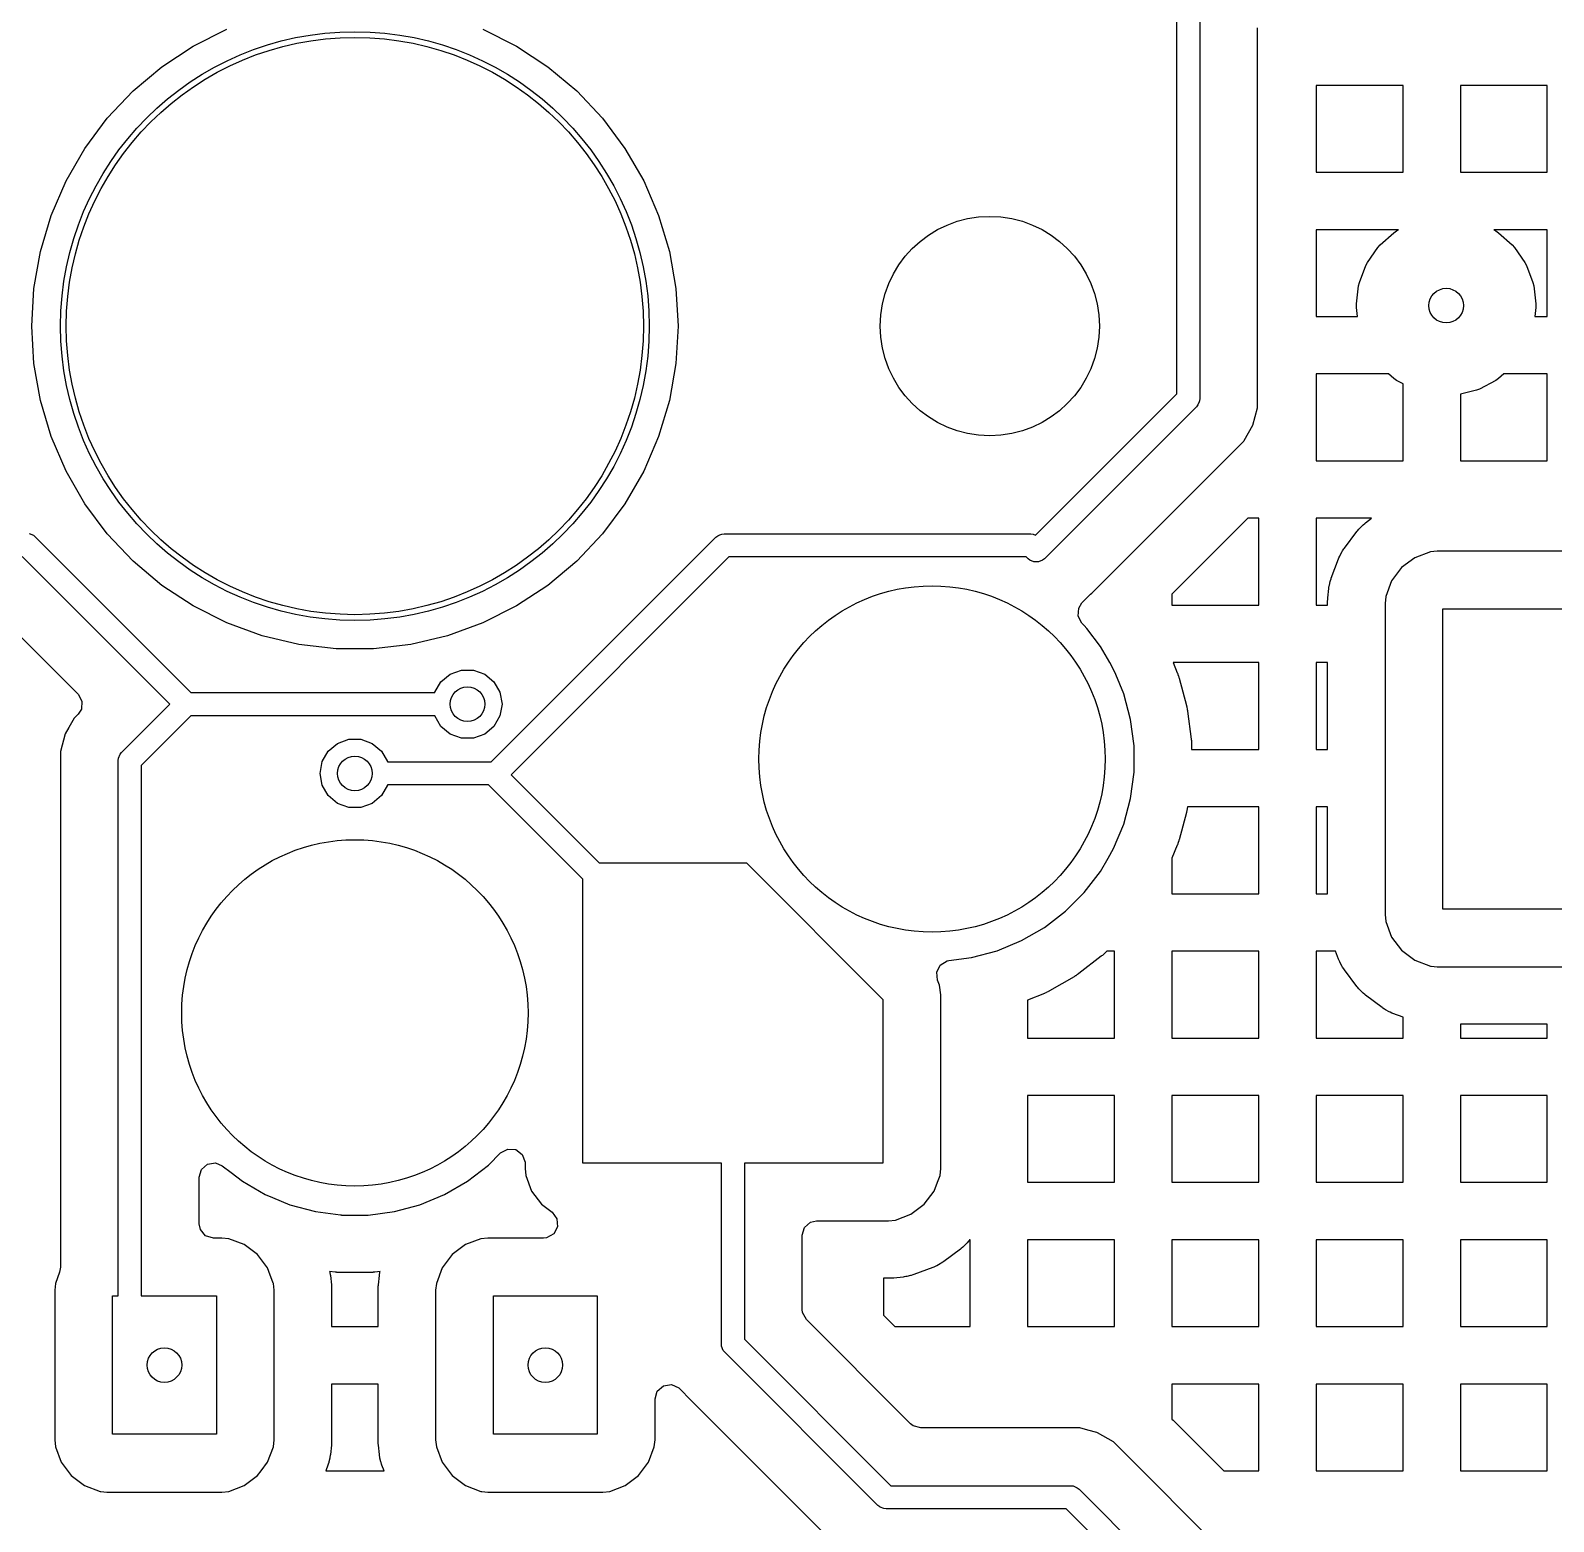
# Model space of a CAD drawing. Extents: x 2.49 to 8.57, y -5.87 to -1.87.
# Drawn here: x 5.995 to 6.514, y -2.862 to -2.354 of the extents above; entities that cross this region are included whole.
import ezdxf

# ---------------------------------------------------------------- set-up
doc = ezdxf.new("R2010")
doc.units = 0
doc.header["$MEASUREMENT"] = 0
doc.layers.add('BLACK', color=7, linetype='CONTINUOUS')

msp = doc.modelspace()

# ---------------------------------------------------------------- linework, layer by layer
at = {"layer": 'BLACK', "linetype": 'CONTINUOUS'}
for p, q in [((6.38583, -2.47753), (6.38583, -2.31862)), ((6.3937, -2.31862), (6.3937, -2.47916)), ((6.41341, -2.40197), (6.41341, -2.35276)), ((6.05039, -2.35898), (6.06185, -2.35322)), ((6.14917, -2.35322), (6.16063, -2.35898)), ((6.03968, -2.36602), (6.05039, -2.35898)), ((6.16063, -2.35898), (6.17134, -2.36602)), ((6.02986, -2.37426), (6.03968, -2.36602)), ((6.17134, -2.36602), (6.18116, -2.37426)), ((6.463, -2.37236), (6.43339, -2.37236)), ((6.43339, -2.37236), (6.43339, -2.40197)), ((6.463, -2.40197), (6.463, -2.37236)), ((6.51221, -2.37236), (6.4826, -2.37236)), ((6.4826, -2.37236), (6.4826, -2.40197)), ((6.51221, -2.40197), (6.51221, -2.37236)), ((6.02107, -2.38358), (6.02986, -2.37426)), ((6.18116, -2.37426), (6.18996, -2.38358)), ((6.01341, -2.39387), (6.02107, -2.38358)), ((6.18996, -2.38358), (6.19761, -2.39387)), ((6.007, -2.40497), (6.01341, -2.39387)), ((6.19761, -2.39387), (6.20402, -2.40497)), ((6.00192, -2.41674), (6.007, -2.40497)), ((6.20402, -2.40497), (6.2091, -2.41674)), ((6.41341, -2.45118), (6.41341, -2.40197)), ((6.43339, -2.40197), (6.463, -2.40197)), ((6.4826, -2.40197), (6.51221, -2.40197)), ((5.99825, -2.42902), (6.00192, -2.41674)), ((6.2091, -2.41674), (6.21278, -2.42902)), ((6.4615, -2.42158), (6.43339, -2.42158)), ((6.43339, -2.42158), (6.43339, -2.45118)), ((6.45518, -2.42673), (6.45984, -2.42261)), ((6.45984, -2.42261), (6.4608, -2.42194)), ((6.4608, -2.42194), (6.4615, -2.42158)), ((6.51221, -2.42158), (6.49393, -2.42158)), ((6.49393, -2.42158), (6.49463, -2.42194)), ((6.49463, -2.42194), (6.4956, -2.42261)), ((6.4956, -2.42261), (6.50025, -2.42673)), ((6.51221, -2.45118), (6.51221, -2.42158)), ((5.99602, -2.44165), (5.99825, -2.42902)), ((6.21278, -2.42902), (6.215, -2.44165)), ((6.45087, -2.43273), (6.4544, -2.42761)), ((6.4544, -2.42761), (6.45518, -2.42673)), ((6.50025, -2.42673), (6.50103, -2.42761)), ((6.50103, -2.42761), (6.50456, -2.43273)), ((6.44812, -2.43958), (6.45033, -2.43377)), ((6.45033, -2.43377), (6.45087, -2.43273)), ((6.50456, -2.43273), (6.50511, -2.43377)), ((6.50511, -2.43377), (6.50731, -2.43958)), ((6.44709, -2.44689), (6.44784, -2.44072)), ((6.44784, -2.44072), (6.44812, -2.43958)), ((6.50731, -2.43958), (6.50759, -2.44072)), ((6.50759, -2.44072), (6.50834, -2.44689)), ((5.99528, -2.45444), (5.99602, -2.44165)), ((6.215, -2.44165), (6.21575, -2.45444)), ((6.41341, -2.47508), (6.41341, -2.45118)), ((6.43339, -2.45118), (6.44747, -2.45118)), ((6.44709, -2.44807), (6.44709, -2.44689)), ((6.44747, -2.45118), (6.44709, -2.44807)), ((6.50834, -2.44807), (6.50796, -2.45118)), ((6.50796, -2.45118), (6.51221, -2.45118)), ((6.50834, -2.44689), (6.50834, -2.44807)), ((5.99602, -2.46724), (5.99528, -2.45444)), ((6.21575, -2.45444), (6.215, -2.46724)), ((5.99825, -2.47986), (5.99602, -2.46724)), ((6.215, -2.46724), (6.21278, -2.47986)), ((6.45807, -2.47079), (6.43339, -2.47079)), ((6.43339, -2.47079), (6.43339, -2.50039)), ((6.45984, -2.47235), (6.45807, -2.47079)), ((6.4608, -2.47302), (6.45984, -2.47235)), ((6.4956, -2.47235), (6.49463, -2.47302)), ((6.49736, -2.47079), (6.4956, -2.47235)), ((6.51221, -2.47079), (6.49736, -2.47079)), ((6.51221, -2.50039), (6.51221, -2.47079)), ((6.33765, -2.52571), (6.38583, -2.47753)), ((6.41341, -2.47509), (6.41341, -2.47508)), ((6.41341, -2.47605), (6.41341, -2.47509)), ((6.41341, -2.48227), (6.41341, -2.47605)), ((6.463, -2.47417), (6.4608, -2.47302)), ((6.463, -2.47766), (6.463, -2.47417)), ((6.463, -2.50039), (6.463, -2.47766)), ((6.48803, -2.47632), (6.4826, -2.47766)), ((6.4826, -2.47766), (6.4826, -2.50039)), ((6.48913, -2.47591), (6.48803, -2.47632)), ((6.49463, -2.47302), (6.48913, -2.47591)), ((6.00192, -2.49215), (5.99825, -2.47986)), ((6.21278, -2.47986), (6.2091, -2.49215)), ((6.39255, -2.48195), (6.34067, -2.53382)), ((6.39304, -2.48135), (6.39255, -2.48195)), ((6.39346, -2.48033), (6.39304, -2.48135)), ((6.39363, -2.47993), (6.39346, -2.48033)), ((6.3937, -2.47916), (6.39363, -2.47993)), ((6.41179, -2.48829), (6.41338, -2.48235)), ((6.41338, -2.48235), (6.41341, -2.48227)), ((6.41338, -2.48235), (6.41338, -2.48235)), ((6.41338, -2.48235), (6.41338, -2.48235)), ((6.007, -2.50392), (6.00192, -2.49215)), ((6.2091, -2.49215), (6.20402, -2.50392)), ((6.40881, -2.49346), (6.41179, -2.48829)), ((6.41179, -2.48829), (6.41179, -2.48829)), ((6.41179, -2.48829), (6.41179, -2.48829)), ((6.40197, -2.50039), (6.40868, -2.49368)), ((6.40868, -2.49368), (6.40869, -2.49367)), ((6.40869, -2.49367), (6.40881, -2.49346)), ((6.35709, -2.54527), (6.40197, -2.50039)), ((6.43339, -2.50039), (6.463, -2.50039)), ((6.4826, -2.50039), (6.51221, -2.50039)), ((6.01341, -2.51502), (6.007, -2.50392)), ((6.20402, -2.50392), (6.19761, -2.51502)), ((6.02107, -2.5253), (6.01341, -2.51502)), ((6.19761, -2.51502), (6.18996, -2.5253)), ((6.41009, -2.52), (6.38418, -2.54591)), ((6.41379, -2.52), (6.41009, -2.52)), ((6.41379, -2.54961), (6.41379, -2.52)), ((6.45225, -2.52), (6.43339, -2.52)), ((6.43339, -2.52), (6.43339, -2.54961)), ((6.44299, -2.53017), (6.44722, -2.52451)), ((6.44722, -2.52451), (6.44744, -2.52424)), ((6.44744, -2.52424), (6.4479, -2.52371)), ((6.4479, -2.52371), (6.44814, -2.52345)), ((6.44814, -2.52345), (6.44913, -2.52246)), ((6.44913, -2.52246), (6.44939, -2.52223)), ((6.44939, -2.52223), (6.44992, -2.52177)), ((6.44992, -2.52177), (6.45019, -2.52155)), ((6.45019, -2.52155), (6.45225, -2.52)), ((5.99446, -2.52523), (5.99588, -2.52581)), ((5.99588, -2.52581), (5.99648, -2.5263)), ((5.99648, -2.5263), (6.04962, -2.57944)), ((6.02986, -2.53463), (6.02107, -2.5253)), ((6.15205, -2.60306), (6.22865, -2.52646)), ((6.18996, -2.5253), (6.18116, -2.53463)), ((6.22865, -2.52646), (6.22925, -2.52597)), ((6.22925, -2.52597), (6.22999, -2.52567)), ((6.22999, -2.52567), (6.23067, -2.52538)), ((6.23067, -2.52538), (6.23144, -2.52531)), ((6.23144, -2.52531), (6.3361, -2.52531)), ((6.3361, -2.52531), (6.33687, -2.52538)), ((6.33687, -2.52538), (6.33765, -2.52571)), ((6.04242, -2.58338), (5.99206, -2.53303)), ((6.03968, -2.54287), (6.02986, -2.53463)), ((6.23307, -2.53318), (6.15879, -2.60746)), ((6.18116, -2.53463), (6.17134, -2.54287)), ((6.33447, -2.53318), (6.23307, -2.53318)), ((6.33511, -2.53382), (6.33447, -2.53318)), ((6.3357, -2.53431), (6.33511, -2.53382)), ((6.33712, -2.5349), (6.3357, -2.53431)), ((6.33866, -2.5349), (6.33712, -2.5349)), ((6.33712, -2.5349), (6.33712, -2.5349)), ((6.34008, -2.53431), (6.33866, -2.5349)), ((6.33866, -2.5349), (6.33866, -2.5349)), ((6.34067, -2.53382), (6.34008, -2.53431)), ((6.43854, -2.54039), (6.44098, -2.53385)), ((6.44098, -2.53385), (6.44111, -2.53353)), ((6.44111, -2.53353), (6.4414, -2.53289)), ((6.4414, -2.53289), (6.44156, -2.53258)), ((6.44156, -2.53258), (6.44223, -2.53135)), ((6.44223, -2.53135), (6.44241, -2.53105)), ((6.44241, -2.53105), (6.44279, -2.53046)), ((6.44279, -2.53046), (6.44299, -2.53017)), ((6.46703, -2.53343), (6.4625, -2.53682)), ((6.47234, -2.53145), (6.46703, -2.53343)), ((6.46703, -2.53343), (6.46703, -2.53343)), ((6.47469, -2.53119), (6.47234, -2.53145)), ((6.55763, -2.53119), (6.47469, -2.53119)), ((6.47469, -2.53119), (6.47469, -2.53119)), ((6.4625, -2.53682), (6.4591, -2.54136)), ((6.4625, -2.53682), (6.4625, -2.53682)), ((6.05039, -2.54991), (6.03968, -2.54287)), ((6.17134, -2.54287), (6.16063, -2.54991)), ((6.35681, -2.54555), (6.35709, -2.54527)), ((6.35709, -2.54527), (6.35709, -2.54527)), ((6.43735, -2.54718), (6.43769, -2.54396)), ((6.43769, -2.54396), (6.43774, -2.54366)), ((6.43774, -2.54366), (6.43784, -2.54305)), ((6.43784, -2.54305), (6.4379, -2.54276)), ((6.4379, -2.54276), (6.43818, -2.54156)), ((6.43818, -2.54156), (6.43826, -2.54127)), ((6.43826, -2.54127), (6.43844, -2.54068)), ((6.43844, -2.54068), (6.43854, -2.54039)), ((6.4591, -2.54136), (6.45712, -2.54667)), ((6.4591, -2.54136), (6.4591, -2.54136)), ((6.06185, -2.55566), (6.05039, -2.54991)), ((6.16063, -2.54991), (6.14917, -2.55566)), ((6.35238, -2.5506), (6.3535, -2.54886)), ((6.3535, -2.54886), (6.35542, -2.54694)), ((6.35542, -2.54694), (6.35645, -2.54591)), ((6.35645, -2.54591), (6.35681, -2.54555)), ((6.35681, -2.54555), (6.35681, -2.54555)), ((6.38418, -2.54591), (6.38418, -2.54961)), ((6.38418, -2.54961), (6.41379, -2.54961)), ((6.43339, -2.54961), (6.43726, -2.54961)), ((6.43726, -2.54875), (6.43727, -2.54862)), ((6.43726, -2.54961), (6.43726, -2.54875)), ((6.43727, -2.54836), (6.43728, -2.54823)), ((6.43727, -2.54862), (6.43727, -2.54836)), ((6.43728, -2.54823), (6.43731, -2.5477)), ((6.43731, -2.54757), (6.43734, -2.54731)), ((6.43731, -2.5477), (6.43731, -2.54757)), ((6.43734, -2.54731), (6.43735, -2.54718)), ((6.45712, -2.54667), (6.45687, -2.54901)), ((6.45687, -2.54901), (6.45687, -2.54901)), ((6.45687, -2.54901), (6.45687, -2.54902)), ((6.45687, -2.54902), (6.45687, -2.65515)), ((5.98533, -2.55416), (6.0111, -2.57993)), ((6.0739, -2.56005), (6.06185, -2.55566)), ((6.14917, -2.55566), (6.13713, -2.56005)), ((6.35219, -2.55335), (6.35238, -2.5506)), ((6.3535, -2.55576), (6.35219, -2.55335)), ((6.47657, -2.65326), (6.47657, -2.5509)), ((6.47657, -2.5509), (6.57337, -2.5509)), ((6.08637, -2.563), (6.0739, -2.56005)), ((6.13713, -2.56005), (6.12465, -2.563)), ((6.35429, -2.55654), (6.3535, -2.55576)), ((6.3551, -2.5576), (6.35429, -2.55654)), ((6.35429, -2.55654), (6.35429, -2.55654)), ((6.35429, -2.55654), (6.35429, -2.55654)), ((6.35979, -2.56371), (6.3551, -2.5576)), ((6.0991, -2.56449), (6.08637, -2.563)), ((6.11192, -2.56449), (6.0991, -2.56449)), ((6.12465, -2.563), (6.11192, -2.56449)), ((6.36296, -2.56921), (6.35979, -2.56371)), ((6.35979, -2.56371), (6.35979, -2.56371)), ((6.35979, -2.56371), (6.35979, -2.56371)), ((6.3643, -2.57153), (6.36296, -2.56921)), ((6.41379, -2.56921), (6.38457, -2.56921)), ((6.38457, -2.56921), (6.386, -2.57267)), ((6.41379, -2.59882), (6.41379, -2.56921)), ((6.43726, -2.56921), (6.43339, -2.56921)), ((6.43339, -2.56921), (6.43339, -2.59882)), ((6.43726, -2.59882), (6.43726, -2.56921)), ((6.1328, -2.57934), (6.13485, -2.57579)), ((6.13485, -2.57579), (6.13799, -2.57315)), ((6.13799, -2.57315), (6.14185, -2.57175)), ((6.14185, -2.57175), (6.14595, -2.57175)), ((6.14595, -2.57175), (6.1498, -2.57315)), ((6.1498, -2.57315), (6.15295, -2.57579)), ((6.15295, -2.57579), (6.155, -2.57934)), ((6.36503, -2.57327), (6.3643, -2.57153)), ((6.3643, -2.57153), (6.3643, -2.57153)), ((6.3643, -2.57153), (6.3643, -2.57153)), ((6.36776, -2.57988), (6.36503, -2.57327)), ((6.386, -2.57267), (6.38606, -2.57282)), ((6.38606, -2.57282), (6.38617, -2.57312)), ((6.38617, -2.57312), (6.38622, -2.57327)), ((6.38622, -2.57327), (6.38643, -2.57388)), ((6.38643, -2.57388), (6.38648, -2.57403)), ((6.38648, -2.57403), (6.38657, -2.57434)), ((6.38657, -2.57434), (6.38662, -2.5745)), ((6.38662, -2.5745), (6.38912, -2.58384)), ((6.0111, -2.57993), (6.01242, -2.58234)), ((6.04962, -2.57944), (6.06767, -2.57944)), ((6.06767, -2.57944), (6.06767, -2.57944)), ((6.06767, -2.57944), (6.13278, -2.57944)), ((6.13278, -2.57944), (6.1328, -2.57934)), ((6.155, -2.57934), (6.15571, -2.58338)), ((6.3701, -2.58861), (6.36776, -2.57988)), ((6.0111, -2.58683), (6.00982, -2.58811)), ((6.01222, -2.58509), (6.0111, -2.58683)), ((6.01242, -2.58234), (6.01222, -2.58509)), ((6.02596, -2.59984), (6.04242, -2.58338)), ((6.15571, -2.58338), (6.155, -2.58742)), ((6.38912, -2.58384), (6.38916, -2.584)), ((6.38916, -2.584), (6.38923, -2.58431)), ((6.38923, -2.58431), (6.38927, -2.58447)), ((6.38927, -2.58447), (6.38939, -2.5851)), ((6.38939, -2.5851), (6.38942, -2.58525)), ((6.38942, -2.58525), (6.38947, -2.58557)), ((6.38947, -2.58557), (6.3895, -2.58573)), ((6.3895, -2.58573), (6.39076, -2.59532)), ((6.00793, -2.59139), (6.00671, -2.5935)), ((6.00982, -2.58811), (6.00793, -2.59139)), ((6.00793, -2.59139), (6.00793, -2.59139)), ((6.00982, -2.58811), (6.00982, -2.58811)), ((6.04962, -2.58732), (6.03268, -2.60426)), ((6.06767, -2.58732), (6.04962, -2.58732)), ((6.13278, -2.58732), (6.06767, -2.58732)), ((6.06767, -2.58732), (6.06767, -2.58732)), ((6.1328, -2.58742), (6.13278, -2.58732)), ((6.13485, -2.59097), (6.1328, -2.58742)), ((6.13799, -2.59361), (6.13485, -2.59097)), ((6.15295, -2.59097), (6.1498, -2.59361)), ((6.155, -2.58742), (6.15295, -2.59097)), ((6.37128, -2.59756), (6.3701, -2.58861)), ((6.00671, -2.5935), (6.0051, -2.59951)), ((6.00671, -2.5935), (6.00671, -2.5935)), ((6.09646, -2.59941), (6.09961, -2.59677)), ((6.09961, -2.59677), (6.10346, -2.59537)), ((6.10346, -2.59537), (6.10756, -2.59537)), ((6.10756, -2.59537), (6.11142, -2.59677)), ((6.11142, -2.59677), (6.11456, -2.59941)), ((6.14185, -2.59501), (6.13799, -2.59361)), ((6.14595, -2.59501), (6.14185, -2.59501)), ((6.1498, -2.59361), (6.14595, -2.59501)), ((6.39076, -2.59532), (6.39078, -2.59548)), ((6.39078, -2.59548), (6.39081, -2.5958)), ((6.39081, -2.5958), (6.39082, -2.59596)), ((6.39082, -2.59596), (6.39086, -2.5966)), ((6.39086, -2.5966), (6.39087, -2.59676)), ((6.39087, -2.59676), (6.39088, -2.59708)), ((6.39088, -2.59708), (6.39089, -2.59724)), ((6.39089, -2.59724), (6.39089, -2.59882)), ((6.0051, -2.59951), (6.0051, -2.59951)), ((6.0051, -2.59951), (6.0051, -2.60613)), ((6.0248, -2.60263), (6.02488, -2.60186)), ((6.02488, -2.60186), (6.02547, -2.60044)), ((6.02547, -2.60044), (6.02596, -2.59984)), ((6.09441, -2.60296), (6.09646, -2.59941)), ((6.11456, -2.59941), (6.11661, -2.60296)), ((6.37128, -2.6066), (6.37128, -2.59756)), ((6.39089, -2.59882), (6.41379, -2.59882)), ((6.43339, -2.59882), (6.43726, -2.59882)), ((6.0051, -2.60613), (6.0051, -2.60613)), ((6.0051, -2.60613), (6.0051, -2.77544)), ((6.0248, -2.78515), (6.0248, -2.60263)), ((6.03268, -2.60426), (6.03268, -2.78515)), ((6.0937, -2.607), (6.09441, -2.60296)), ((6.09441, -2.61104), (6.0937, -2.607)), ((6.11661, -2.60296), (6.11663, -2.60306)), ((6.11663, -2.60306), (6.15205, -2.60306)), ((6.15879, -2.60746), (6.18884, -2.63751)), ((6.3701, -2.61555), (6.37128, -2.6066)), ((6.09646, -2.61459), (6.09441, -2.61104)), ((6.11661, -2.61104), (6.11456, -2.61459)), ((6.11663, -2.61094), (6.11661, -2.61104)), ((6.15113, -2.61094), (6.11663, -2.61094)), ((6.18327, -2.64308), (6.15113, -2.61094)), ((6.09961, -2.61723), (6.09646, -2.61459)), ((6.10346, -2.61863), (6.09961, -2.61723)), ((6.11142, -2.61723), (6.10756, -2.61863)), ((6.11456, -2.61459), (6.11142, -2.61723)), ((6.36776, -2.62428), (6.3701, -2.61555)), ((6.10756, -2.61863), (6.10346, -2.61863)), ((6.38912, -2.62032), (6.38662, -2.62967)), ((6.38916, -2.62016), (6.38912, -2.62032)), ((6.38923, -2.61985), (6.38916, -2.62016)), ((6.38927, -2.61969), (6.38923, -2.61985)), ((6.38939, -2.61907), (6.38927, -2.61969)), ((6.38942, -2.61891), (6.38939, -2.61907)), ((6.38947, -2.61859), (6.38942, -2.61891)), ((6.3895, -2.61843), (6.38947, -2.61859)), ((6.41379, -2.61843), (6.3895, -2.61843)), ((6.3895, -2.61843), (6.3895, -2.61843)), ((6.41379, -2.64803), (6.41379, -2.61843)), ((6.43726, -2.61843), (6.43339, -2.61843)), ((6.43339, -2.61843), (6.43339, -2.64803)), ((6.43726, -2.64803), (6.43726, -2.61843)), ((6.3643, -2.63263), (6.36776, -2.62428)), ((6.36243, -2.63588), (6.3643, -2.63263)), ((6.386, -2.63149), (6.38418, -2.63588)), ((6.38606, -2.63134), (6.386, -2.63149)), ((6.38617, -2.63104), (6.38606, -2.63134)), ((6.38622, -2.63089), (6.38617, -2.63104)), ((6.38643, -2.63028), (6.38622, -2.63089)), ((6.38648, -2.63013), (6.38643, -2.63028)), ((6.38657, -2.62982), (6.38648, -2.63013)), ((6.38662, -2.62967), (6.38657, -2.62982)), ((6.18884, -2.63751), (6.23906, -2.63751)), ((6.23906, -2.63751), (6.28563, -2.68409)), ((6.35979, -2.64045), (6.36243, -2.63588)), ((6.38418, -2.63588), (6.38418, -2.64803)), ((6.18327, -2.73988), (6.18327, -2.64308)), ((6.35429, -2.64762), (6.35979, -2.64045)), ((6.3479, -2.65401), (6.35429, -2.64762)), ((6.35429, -2.64762), (6.35429, -2.64762)), ((6.35429, -2.64762), (6.35429, -2.64762)), ((6.38418, -2.64803), (6.41379, -2.64803)), ((6.43339, -2.64803), (6.43726, -2.64803)), ((6.34073, -2.65951), (6.3479, -2.65401)), ((6.3479, -2.65401), (6.3479, -2.65401)), ((6.3479, -2.65401), (6.3479, -2.65401)), ((6.57894, -2.65326), (6.47657, -2.65326)), ((6.33291, -2.66402), (6.34073, -2.65951)), ((6.45687, -2.65515), (6.45687, -2.65515)), ((6.45687, -2.65515), (6.45712, -2.65749)), ((6.45712, -2.65749), (6.4591, -2.6628)), ((6.32456, -2.66748), (6.33291, -2.66402)), ((6.4591, -2.6628), (6.4591, -2.6628)), ((6.4591, -2.6628), (6.4625, -2.66734)), ((6.30812, -2.67083), (6.31584, -2.66982)), ((6.31584, -2.66982), (6.32456, -2.66748)), ((6.36009, -2.66937), (6.35241, -2.67526)), ((6.36021, -2.66927), (6.36009, -2.66937)), ((6.36046, -2.66906), (6.36021, -2.66927)), ((6.36059, -2.66896), (6.36046, -2.66906)), ((6.36107, -2.66854), (6.36059, -2.66896)), ((6.36119, -2.66843), (6.36107, -2.66854)), ((6.36142, -2.66821), (6.36119, -2.66843)), ((6.36154, -2.6681), (6.36142, -2.66821)), ((6.362, -2.66764), (6.36154, -2.6681)), ((6.36457, -2.66764), (6.362, -2.66764)), ((6.36457, -2.69724), (6.36457, -2.66764)), ((6.41379, -2.66764), (6.38418, -2.66764)), ((6.38418, -2.66764), (6.38418, -2.69724)), ((6.41379, -2.69724), (6.41379, -2.66764)), ((6.43998, -2.66764), (6.43339, -2.66764)), ((6.43339, -2.66764), (6.43339, -2.69724)), ((6.44098, -2.67031), (6.43998, -2.66764)), ((6.4625, -2.66734), (6.4625, -2.66734)), ((6.4625, -2.66734), (6.46703, -2.67073)), ((6.30395, -2.67481), (6.30518, -2.67235)), ((6.30425, -2.67754), (6.30395, -2.67481)), ((6.30518, -2.67235), (6.30755, -2.67094)), ((6.30755, -2.67094), (6.30812, -2.67083)), ((6.44111, -2.67063), (6.44098, -2.67031)), ((6.4414, -2.67127), (6.44111, -2.67063)), ((6.44156, -2.67158), (6.4414, -2.67127)), ((6.44223, -2.67281), (6.44156, -2.67158)), ((6.44241, -2.67311), (6.44223, -2.67281)), ((6.44279, -2.6737), (6.44241, -2.67311)), ((6.44299, -2.67399), (6.44279, -2.6737)), ((6.44722, -2.67965), (6.44299, -2.67399)), ((6.46703, -2.67073), (6.46703, -2.67073)), ((6.46703, -2.67073), (6.47234, -2.67271)), ((6.47234, -2.67271), (6.47234, -2.67271)), ((6.47234, -2.67271), (6.47262, -2.67274)), ((6.47262, -2.67274), (6.47469, -2.67297)), ((6.47469, -2.67297), (6.58082, -2.67297)), ((6.30492, -2.67917), (6.30425, -2.67754)), ((6.30533, -2.68248), (6.30492, -2.67917)), ((6.35081, -2.67633), (6.34243, -2.68116)), ((6.35095, -2.67624), (6.35081, -2.67633)), ((6.35122, -2.67607), (6.35095, -2.67624)), ((6.35136, -2.67599), (6.35122, -2.67607)), ((6.35189, -2.67563), (6.35136, -2.67599)), ((6.35202, -2.67554), (6.35189, -2.67563)), ((6.35228, -2.67535), (6.35202, -2.67554)), ((6.35241, -2.67526), (6.35228, -2.67535)), ((6.44744, -2.67992), (6.44722, -2.67965)), ((6.4479, -2.68045), (6.44744, -2.67992)), ((6.28563, -2.68409), (6.28563, -2.73988)), ((6.30533, -2.68439), (6.30533, -2.68248)), ((6.30533, -2.74176), (6.30533, -2.68439)), ((6.34071, -2.68201), (6.33497, -2.68439)), ((6.33497, -2.68439), (6.33497, -2.69724)), ((6.34085, -2.68195), (6.34071, -2.68201)), ((6.34115, -2.68182), (6.34085, -2.68195)), ((6.34129, -2.68175), (6.34115, -2.68182)), ((6.34187, -2.68147), (6.34129, -2.68175)), ((6.34201, -2.68139), (6.34187, -2.68147)), ((6.34229, -2.68124), (6.34201, -2.68139)), ((6.34243, -2.68116), (6.34229, -2.68124)), ((6.44814, -2.68071), (6.4479, -2.68045)), ((6.44913, -2.6817), (6.44814, -2.68071)), ((6.44939, -2.68194), (6.44913, -2.6817)), ((6.44992, -2.6824), (6.44939, -2.68194)), ((6.45019, -2.68261), (6.44992, -2.6824)), ((6.45585, -2.68685), (6.45019, -2.68261)), ((6.45613, -2.68705), (6.45585, -2.68685)), ((6.45672, -2.68743), (6.45613, -2.68705)), ((6.45702, -2.68761), (6.45672, -2.68743)), ((6.45825, -2.68828), (6.45702, -2.68761)), ((6.45856, -2.68843), (6.45825, -2.68828)), ((6.4592, -2.68873), (6.45856, -2.68843)), ((6.45953, -2.68886), (6.4592, -2.68873)), ((6.463, -2.69015), (6.45953, -2.68886)), ((6.463, -2.69724), (6.463, -2.69015)), ((6.51221, -2.69257), (6.4826, -2.69257)), ((6.4826, -2.69257), (6.4826, -2.69724)), ((6.51221, -2.69724), (6.51221, -2.69257)), ((6.33497, -2.69724), (6.36457, -2.69724)), ((6.38418, -2.69724), (6.41379, -2.69724)), ((6.43339, -2.69724), (6.463, -2.69724)), ((6.4826, -2.69724), (6.51221, -2.69724)), ((6.36457, -2.71685), (6.33497, -2.71685)), ((6.33497, -2.71685), (6.33497, -2.74646)), ((6.36457, -2.74646), (6.36457, -2.71685)), ((6.41379, -2.71685), (6.38418, -2.71685)), ((6.38418, -2.71685), (6.38418, -2.74646)), ((6.41379, -2.74646), (6.41379, -2.71685)), ((6.463, -2.71685), (6.43339, -2.71685)), ((6.43339, -2.71685), (6.43339, -2.74646)), ((6.463, -2.74646), (6.463, -2.71685)), ((6.51221, -2.71685), (6.4826, -2.71685)), ((6.4826, -2.71685), (6.4826, -2.74646)), ((6.51221, -2.74646), (6.51221, -2.71685)), ((6.15105, -2.74062), (6.15523, -2.73644)), ((6.15523, -2.73644), (6.15764, -2.73512)), ((6.15764, -2.73512), (6.16039, -2.73532)), ((6.16039, -2.73532), (6.16259, -2.73697)), ((6.16259, -2.73697), (6.16355, -2.73954)), ((6.05238, -2.74469), (6.05316, -2.74206)), ((6.05316, -2.74206), (6.05524, -2.74025)), ((6.05524, -2.74025), (6.05796, -2.73986)), ((6.05796, -2.73986), (6.06024, -2.74082)), ((6.06024, -2.74082), (6.06328, -2.74316)), ((6.14388, -2.74612), (6.15105, -2.74062)), ((6.16355, -2.73954), (6.16356, -2.73989)), ((6.16356, -2.73989), (6.16356, -2.74176)), ((6.16356, -2.74176), (6.16356, -2.74176)), ((6.16356, -2.74176), (6.16382, -2.74411)), ((6.23051, -2.73988), (6.18327, -2.73988)), ((6.23051, -2.80161), (6.23051, -2.73988)), ((6.28563, -2.73988), (6.23839, -2.73988)), ((6.23839, -2.73988), (6.23839, -2.79998)), ((6.30508, -2.74411), (6.30533, -2.74176)), ((6.05238, -2.76056), (6.05238, -2.74469)), ((6.06328, -2.74316), (6.06714, -2.74612)), ((6.06714, -2.74612), (6.06714, -2.74612)), ((6.06714, -2.74612), (6.06714, -2.74612)), ((6.06714, -2.74612), (6.07496, -2.75064)), ((6.13606, -2.75064), (6.14388, -2.74612)), ((6.16382, -2.74411), (6.1658, -2.74942)), ((6.3031, -2.74942), (6.30421, -2.74646)), ((6.30421, -2.74646), (6.30508, -2.74411)), ((6.33497, -2.74646), (6.36457, -2.74646)), ((6.38418, -2.74646), (6.41379, -2.74646)), ((6.43339, -2.74646), (6.463, -2.74646)), ((6.4826, -2.74646), (6.51221, -2.74646)), ((6.07496, -2.75064), (6.07497, -2.75064)), ((6.07497, -2.75064), (6.07497, -2.75064)), ((6.07497, -2.75064), (6.07745, -2.75167)), ((6.07745, -2.75167), (6.08331, -2.75409)), ((6.12771, -2.75409), (6.13606, -2.75064)), ((6.1658, -2.74942), (6.1658, -2.74942)), ((6.1658, -2.74942), (6.16919, -2.75395)), ((6.29971, -2.75395), (6.3031, -2.74942)), ((6.08331, -2.75409), (6.09204, -2.75643)), ((6.09204, -2.75643), (6.10056, -2.75756)), ((6.10056, -2.75756), (6.10092, -2.7576)), ((6.10092, -2.7576), (6.10099, -2.75761)), ((6.10099, -2.75761), (6.10099, -2.75761)), ((6.10099, -2.75761), (6.11003, -2.75761)), ((6.11003, -2.75761), (6.11899, -2.75643)), ((6.11003, -2.75761), (6.11003, -2.75761)), ((6.11899, -2.75643), (6.12771, -2.75409)), ((6.16919, -2.75395), (6.16919, -2.75395)), ((6.16919, -2.75395), (6.1728, -2.75666)), ((6.1728, -2.75666), (6.17445, -2.75886)), ((6.28986, -2.75933), (6.29517, -2.75735)), ((6.29517, -2.75735), (6.29971, -2.75395)), ((6.05282, -2.76259), (6.05238, -2.76056)), ((6.05462, -2.76467), (6.05282, -2.76259)), ((6.17465, -2.7616), (6.17333, -2.76402)), ((6.17445, -2.75886), (6.17465, -2.7616)), ((6.25809, -2.76446), (6.25887, -2.76182)), ((6.25887, -2.76182), (6.26094, -2.76002)), ((6.26094, -2.76002), (6.26297, -2.75958)), ((6.26297, -2.75958), (6.28751, -2.75958)), ((6.28751, -2.75958), (6.28986, -2.75933)), ((6.28751, -2.75958), (6.28751, -2.75958)), ((6.05726, -2.76545), (6.05462, -2.76467)), ((6.06015, -2.76545), (6.05726, -2.76545)), ((6.0625, -2.7657), (6.06015, -2.76545)), ((6.06015, -2.76545), (6.06015, -2.76545)), ((6.06015, -2.76545), (6.06015, -2.76545)), ((6.06015, -2.76545), (6.06015, -2.76545)), ((6.06781, -2.76768), (6.0625, -2.7657)), ((6.0625, -2.7657), (6.0625, -2.7657)), ((6.07234, -2.77107), (6.06781, -2.76768)), ((6.06781, -2.76768), (6.06781, -2.76768)), ((6.14322, -2.76768), (6.13868, -2.77107)), ((6.14852, -2.7657), (6.14322, -2.76768)), ((6.14322, -2.76768), (6.14322, -2.76768)), ((6.15087, -2.76545), (6.14852, -2.7657)), ((6.16988, -2.76545), (6.15087, -2.76545)), ((6.15087, -2.76545), (6.15087, -2.76545)), ((6.17092, -2.76534), (6.16988, -2.76545)), ((6.17333, -2.76402), (6.17092, -2.76534)), ((6.25809, -2.77919), (6.25809, -2.76446)), ((6.31282, -2.76855), (6.31229, -2.76901)), ((6.31307, -2.76831), (6.31282, -2.76855)), ((6.31407, -2.76732), (6.31307, -2.76831)), ((6.3143, -2.76707), (6.31407, -2.76732)), ((6.31476, -2.76653), (6.3143, -2.76707)), ((6.31498, -2.76626), (6.31476, -2.76653)), ((6.31513, -2.76606), (6.31498, -2.76626)), ((6.31536, -2.76606), (6.31513, -2.76606)), ((6.31536, -2.79567), (6.31536, -2.76606)), ((6.36457, -2.76606), (6.33497, -2.76606)), ((6.33497, -2.76606), (6.33497, -2.79567)), ((6.36457, -2.79567), (6.36457, -2.76606)), ((6.41379, -2.76606), (6.38418, -2.76606)), ((6.38418, -2.76606), (6.38418, -2.79567)), ((6.41379, -2.79567), (6.41379, -2.76606)), ((6.463, -2.76606), (6.43339, -2.76606)), ((6.43339, -2.76606), (6.43339, -2.79567)), ((6.463, -2.79567), (6.463, -2.76606)), ((6.51221, -2.76606), (6.4826, -2.76606)), ((6.4826, -2.76606), (6.4826, -2.79567)), ((6.51221, -2.79567), (6.51221, -2.76606)), ((6.07574, -2.77561), (6.07234, -2.77107)), ((6.07234, -2.77107), (6.07234, -2.77107)), ((6.13868, -2.77107), (6.13528, -2.77561)), ((6.13868, -2.77107), (6.13868, -2.77107)), ((6.30607, -2.77366), (6.30548, -2.77404)), ((6.30636, -2.77346), (6.30607, -2.77366)), ((6.31202, -2.76923), (6.30636, -2.77346)), ((6.31229, -2.76901), (6.31202, -2.76923)), ((6.00479, -2.77714), (6.00338, -2.78092)), ((6.0051, -2.77544), (6.00479, -2.77714)), ((6.0762, -2.77685), (6.07574, -2.77561)), ((6.07574, -2.77561), (6.07574, -2.77561)), ((6.07769, -2.78084), (6.0762, -2.77685)), ((6.09875, -2.77709), (6.0969, -2.77685)), ((6.0969, -2.77685), (6.09694, -2.77701)), ((6.09694, -2.77701), (6.097, -2.77731)), ((6.097, -2.77731), (6.09711, -2.77791)), ((6.09711, -2.77791), (6.09715, -2.77821)), ((6.09715, -2.77821), (6.09749, -2.78143)), ((6.09891, -2.77711), (6.09875, -2.77709)), ((6.09923, -2.77714), (6.09891, -2.77711)), ((6.09939, -2.77716), (6.09923, -2.77714)), ((6.10003, -2.7772), (6.09939, -2.77716)), ((6.10019, -2.77721), (6.10003, -2.7772)), ((6.10051, -2.77722), (6.10019, -2.77721)), ((6.10067, -2.77722), (6.10051, -2.77722)), ((6.11035, -2.77722), (6.10067, -2.77722)), ((6.11051, -2.77722), (6.11035, -2.77722)), ((6.11083, -2.77721), (6.11051, -2.77722)), ((6.11099, -2.7772), (6.11083, -2.77721)), ((6.11163, -2.77716), (6.11099, -2.7772)), ((6.11179, -2.77714), (6.11163, -2.77716)), ((6.11211, -2.77711), (6.11179, -2.77714)), ((6.11227, -2.77709), (6.11211, -2.77711)), ((6.11412, -2.77685), (6.11227, -2.77709)), ((6.11353, -2.78143), (6.11388, -2.77821)), ((6.11388, -2.77821), (6.11392, -2.77791)), ((6.11392, -2.77791), (6.11402, -2.77731)), ((6.11402, -2.77731), (6.11408, -2.77701)), ((6.11408, -2.77701), (6.11412, -2.77685)), ((6.13528, -2.77561), (6.1333, -2.78092)), ((6.13528, -2.77561), (6.13528, -2.77561)), ((6.28922, -2.77911), (6.28896, -2.77914)), ((6.28935, -2.7791), (6.28922, -2.77911)), ((6.29257, -2.77876), (6.28935, -2.7791)), ((6.29287, -2.77871), (6.29257, -2.77876)), ((6.29347, -2.77861), (6.29287, -2.77871)), ((6.29377, -2.77855), (6.29347, -2.77861)), ((6.29497, -2.77827), (6.29377, -2.77855)), ((6.29526, -2.77819), (6.29497, -2.77827)), ((6.29585, -2.77801), (6.29526, -2.77819)), ((6.29614, -2.77791), (6.29585, -2.77801)), ((6.30268, -2.77547), (6.29614, -2.77791)), ((6.303, -2.77534), (6.30268, -2.77547)), ((6.30364, -2.77505), (6.303, -2.77534)), ((6.30395, -2.77489), (6.30364, -2.77505)), ((6.30518, -2.77422), (6.30395, -2.77489)), ((6.30548, -2.77404), (6.30518, -2.77422)), ((6.00338, -2.78092), (6.00313, -2.78327)), ((6.00313, -2.78327), (6.00313, -2.78327)), ((6.00313, -2.78327), (6.00313, -2.78327)), ((6.00313, -2.78327), (6.00313, -2.83428)), ((6.00338, -2.78092), (6.00338, -2.78092)), ((6.07772, -2.78092), (6.07769, -2.78084)), ((6.07797, -2.78327), (6.07772, -2.78092)), ((6.07797, -2.83428), (6.07797, -2.78327)), ((6.09749, -2.78143), (6.09751, -2.78156)), ((6.09751, -2.78156), (6.09753, -2.78183)), ((6.09753, -2.78183), (6.09754, -2.78196)), ((6.09754, -2.78196), (6.09756, -2.78248)), ((6.09756, -2.78248), (6.09757, -2.78261)), ((6.09757, -2.78261), (6.09758, -2.78287)), ((6.09758, -2.78287), (6.09758, -2.783)), ((6.09758, -2.783), (6.09758, -2.79567)), ((6.11344, -2.783), (6.11345, -2.78287)), ((6.11344, -2.79567), (6.11344, -2.783)), ((6.11345, -2.78261), (6.11346, -2.78248)), ((6.11345, -2.78287), (6.11345, -2.78261)), ((6.11346, -2.78248), (6.11349, -2.78195)), ((6.11349, -2.78195), (6.1135, -2.78182)), ((6.1135, -2.78182), (6.11352, -2.78156)), ((6.11352, -2.78156), (6.11353, -2.78143)), ((6.1333, -2.78092), (6.13305, -2.78327)), ((6.13305, -2.78327), (6.13305, -2.78327)), ((6.13305, -2.78327), (6.13305, -2.78327)), ((6.13305, -2.78327), (6.13305, -2.83428)), ((6.25809, -2.78979), (6.25809, -2.77919)), ((6.28778, -2.77919), (6.28575, -2.77919)), ((6.28575, -2.77919), (6.28575, -2.79175)), ((6.28791, -2.77919), (6.28778, -2.77919)), ((6.28817, -2.77918), (6.28791, -2.77919)), ((6.2883, -2.77917), (6.28817, -2.77918)), ((6.28882, -2.77914), (6.2883, -2.77917)), ((6.28896, -2.77914), (6.28882, -2.77914)), ((6.02283, -2.8324), (6.02283, -2.78515)), ((6.02283, -2.78515), (6.0248, -2.78515)), ((6.03268, -2.78515), (6.05827, -2.78515)), ((6.05827, -2.78515), (6.05827, -2.8324)), ((6.15276, -2.8324), (6.15276, -2.78515)), ((6.15276, -2.78515), (6.18819, -2.78515)), ((6.18819, -2.78515), (6.18819, -2.8324)), ((6.2582, -2.79083), (6.25809, -2.78979)), ((6.25952, -2.79325), (6.2582, -2.79083)), ((6.29346, -2.82719), (6.25952, -2.79325)), ((6.28575, -2.79175), (6.28967, -2.79567)), ((6.09758, -2.79567), (6.11344, -2.79567)), ((6.28967, -2.79567), (6.31536, -2.79567)), ((6.33497, -2.79567), (6.36457, -2.79567)), ((6.38418, -2.79567), (6.41379, -2.79567)), ((6.43339, -2.79567), (6.463, -2.79567)), ((6.4826, -2.79567), (6.51221, -2.79567)), ((6.23059, -2.80238), (6.23051, -2.80161)), ((6.23118, -2.8038), (6.23059, -2.80238)), ((6.23166, -2.80439), (6.23118, -2.8038)), ((6.28393, -2.85665), (6.23166, -2.80439)), ((6.23839, -2.79998), (6.28834, -2.84993)), ((6.11344, -2.81528), (6.09758, -2.81528)), ((6.09758, -2.81528), (6.09758, -2.83454)), ((6.11344, -2.83454), (6.11344, -2.81528)), ((6.21075, -2.81583), (6.21347, -2.81544)), ((6.21347, -2.81544), (6.21597, -2.81659)), ((6.41379, -2.81528), (6.38418, -2.81528)), ((6.38418, -2.81528), (6.38418, -2.82719)), ((6.41379, -2.84488), (6.41379, -2.81528)), ((6.463, -2.81528), (6.43339, -2.81528)), ((6.43339, -2.81528), (6.43339, -2.84488)), ((6.463, -2.84488), (6.463, -2.81528)), ((6.51221, -2.81528), (6.4826, -2.81528)), ((6.4826, -2.81528), (6.4826, -2.84488)), ((6.51221, -2.84488), (6.51221, -2.81528)), ((6.20789, -2.82027), (6.20867, -2.81764)), ((6.20789, -2.83428), (6.20789, -2.82027)), ((6.20867, -2.81764), (6.21075, -2.81583)), ((6.21597, -2.81659), (6.21623, -2.81682)), ((6.21623, -2.81682), (6.22021, -2.82081)), ((6.22021, -2.82081), (6.22021, -2.82081)), ((6.22021, -2.82081), (6.26762, -2.86822)), ((6.29507, -2.8288), (6.29346, -2.82719)), ((6.29588, -2.82945), (6.29507, -2.8288)), ((6.29852, -2.83023), (6.29588, -2.82945)), ((6.34659, -2.83023), (6.29852, -2.83023)), ((6.35281, -2.83023), (6.34659, -2.83023)), ((6.35548, -2.83094), (6.35281, -2.83023)), ((6.35281, -2.83023), (6.35281, -2.83023)), ((6.35856, -2.83177), (6.35548, -2.83094)), ((6.38418, -2.82719), (6.38455, -2.82756)), ((6.38455, -2.82756), (6.38455, -2.82756)), ((6.38455, -2.82756), (6.40188, -2.84488)), ((6.00313, -2.83428), (6.00313, -2.83428)), ((6.00313, -2.83428), (6.00338, -2.83663)), ((6.05827, -2.8324), (6.02283, -2.8324)), ((6.07772, -2.83663), (6.07797, -2.83428)), ((6.09749, -2.83612), (6.09715, -2.83933)), ((6.09751, -2.83599), (6.09749, -2.83612)), ((6.09753, -2.83572), (6.09751, -2.83599)), ((6.09754, -2.83559), (6.09753, -2.83572)), ((6.09756, -2.83507), (6.09754, -2.83559)), ((6.09757, -2.83494), (6.09756, -2.83507)), ((6.09758, -2.83467), (6.09757, -2.83494)), ((6.09758, -2.83454), (6.09758, -2.83467)), ((6.11345, -2.83467), (6.11344, -2.83454)), ((6.11345, -2.83494), (6.11345, -2.83467)), ((6.11346, -2.83507), (6.11345, -2.83494)), ((6.11349, -2.83559), (6.11346, -2.83507)), ((6.1135, -2.83572), (6.11349, -2.83559)), ((6.11352, -2.83598), (6.1135, -2.83572)), ((6.11353, -2.83611), (6.11352, -2.83598)), ((6.11388, -2.83933), (6.11353, -2.83611)), ((6.13305, -2.83428), (6.13305, -2.83428)), ((6.13305, -2.83428), (6.1333, -2.83663)), ((6.18819, -2.8324), (6.15276, -2.8324)), ((6.20764, -2.83663), (6.20789, -2.83428)), ((6.35883, -2.83184), (6.35856, -2.83177)), ((6.35856, -2.83177), (6.35856, -2.83177)), ((6.36422, -2.83495), (6.35883, -2.83184)), ((6.35883, -2.83184), (6.35883, -2.83184)), ((6.35883, -2.83184), (6.35883, -2.83184)), ((6.36931, -2.84004), (6.36422, -2.83495)), ((6.36422, -2.83495), (6.36422, -2.83495)), ((6.00338, -2.83663), (6.00536, -2.84194)), ((6.07574, -2.84194), (6.07772, -2.83663)), ((6.09694, -2.84054), (6.09666, -2.84173)), ((6.097, -2.84024), (6.09694, -2.84054)), ((6.09711, -2.83963), (6.097, -2.84024)), ((6.09715, -2.83933), (6.09711, -2.83963)), ((6.11392, -2.83963), (6.11388, -2.83933)), ((6.11402, -2.84024), (6.11392, -2.83963)), ((6.11408, -2.84054), (6.11402, -2.84024)), ((6.11436, -2.84173), (6.11408, -2.84054)), ((6.1333, -2.83663), (6.13528, -2.84194)), ((6.20566, -2.84194), (6.20764, -2.83663)), ((6.39852, -2.86926), (6.36931, -2.84004)), ((6.36931, -2.84004), (6.36931, -2.84004)), ((6.00536, -2.84194), (6.00536, -2.84194)), ((6.00536, -2.84194), (6.00876, -2.84647)), ((6.00876, -2.84647), (6.00876, -2.84647)), ((6.00876, -2.84647), (6.01329, -2.84987)), ((6.06781, -2.84987), (6.07234, -2.84647)), ((6.07234, -2.84647), (6.07353, -2.84488)), ((6.07353, -2.84488), (6.07574, -2.84194)), ((6.0963, -2.8429), (6.09557, -2.84488)), ((6.09557, -2.84488), (6.11546, -2.84488)), ((6.0964, -2.84262), (6.0963, -2.8429)), ((6.09658, -2.84203), (6.0964, -2.84262)), ((6.09666, -2.84173), (6.09658, -2.84203)), ((6.11444, -2.84203), (6.11436, -2.84173)), ((6.11462, -2.84262), (6.11444, -2.84203)), ((6.11472, -2.8429), (6.11462, -2.84262)), ((6.11546, -2.84488), (6.11472, -2.8429)), ((6.13528, -2.84194), (6.13528, -2.84194)), ((6.13528, -2.84194), (6.13868, -2.84647)), ((6.13868, -2.84647), (6.13868, -2.84647)), ((6.13868, -2.84647), (6.14322, -2.84987)), ((6.19773, -2.84987), (6.20227, -2.84647)), ((6.20227, -2.84647), (6.20566, -2.84194)), ((6.40188, -2.84488), (6.41379, -2.84488)), ((6.43339, -2.84488), (6.463, -2.84488)), ((6.4826, -2.84488), (6.51221, -2.84488)), ((6.01329, -2.84987), (6.01329, -2.84987)), ((6.01329, -2.84987), (6.0186, -2.85185)), ((6.0625, -2.85185), (6.06781, -2.84987)), ((6.14322, -2.84987), (6.14322, -2.84987)), ((6.14322, -2.84987), (6.14852, -2.85185)), ((6.19242, -2.85185), (6.19773, -2.84987)), ((6.28834, -2.84993), (6.3497, -2.84993)), ((6.3497, -2.84993), (6.35047, -2.85001)), ((6.35047, -2.85001), (6.35189, -2.8506)), ((6.35189, -2.8506), (6.35249, -2.85109)), ((6.35249, -2.85109), (6.39255, -2.89115)), ((6.0186, -2.85185), (6.0186, -2.85185)), ((6.0186, -2.85185), (6.01888, -2.85188)), ((6.01888, -2.85188), (6.02095, -2.8521)), ((6.02095, -2.8521), (6.06015, -2.8521)), ((6.06015, -2.8521), (6.0625, -2.85185)), ((6.14852, -2.85185), (6.14852, -2.85185)), ((6.14852, -2.85185), (6.1488, -2.85188)), ((6.1488, -2.85188), (6.15087, -2.8521)), ((6.15087, -2.8521), (6.19007, -2.8521)), ((6.19007, -2.8521), (6.19242, -2.85185)), ((6.28452, -2.85714), (6.28393, -2.85665)), ((6.28466, -2.8572), (6.28452, -2.85714)), ((6.28594, -2.85773), (6.28466, -2.8572)), ((6.28671, -2.85781), (6.28594, -2.85773)), ((6.34807, -2.85781), (6.28671, -2.85781)), ((6.38583, -2.89556), (6.34807, -2.85781))]:
    msp.add_line(p, q, dxfattribs=at)
at = {"layer": 'BLACK'}
for centre, radius in [((6.10551, -2.45444), 0.10039), ((6.10551, -2.45444), 0.09843), ((6.32205, -2.45444), 0.0374), ((6.47772, -2.44748), 0.00591), ((6.30236, -2.60208), 0.05906), ((6.1439, -2.58338), 0.00591), ((6.10551, -2.607), 0.00591), ((6.10551, -2.68869), 0.05906), ((6.04055, -2.80877), 0.00591), ((6.17047, -2.80877), 0.00591)]:
    msp.add_circle(centre, radius, dxfattribs=at)

doc.saveas('drawing.dxf')
